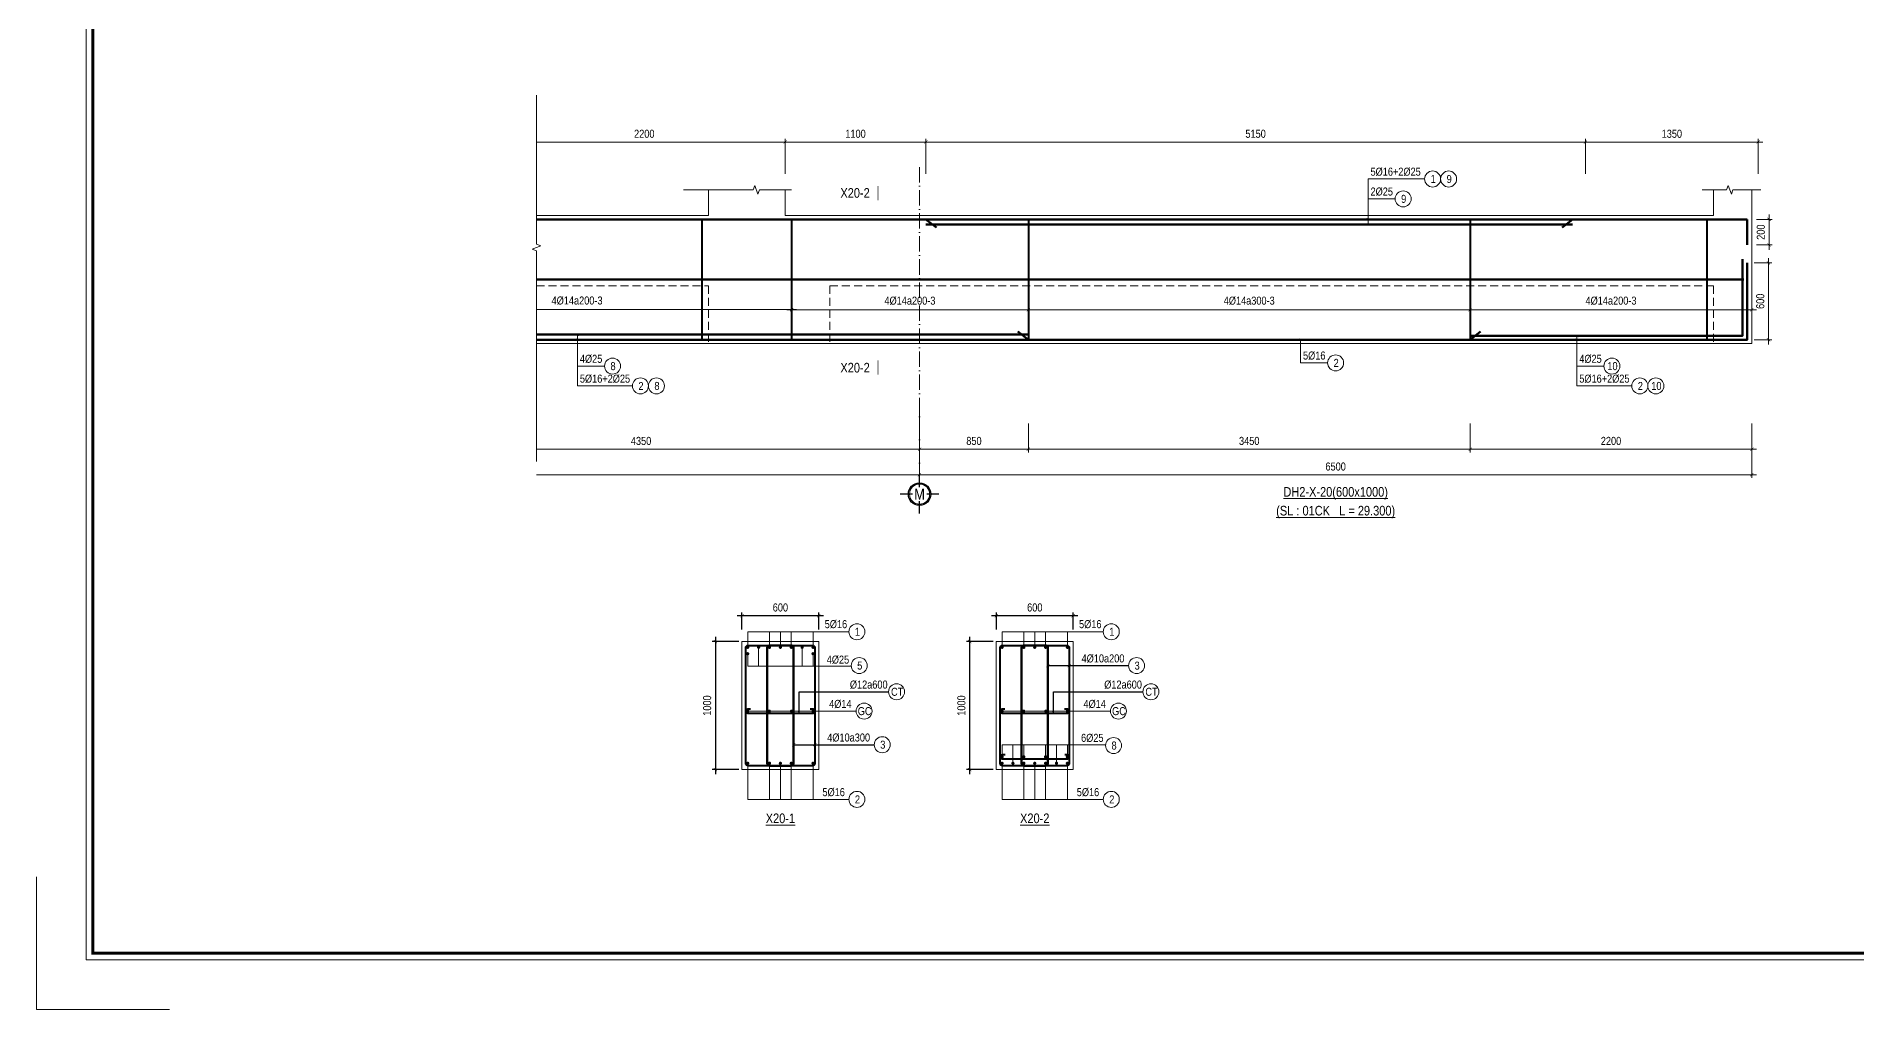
# Model space of a CAD drawing. Header units: millimetres. Extents: x 3014920 to 3563667, y -1638653 to -1356471.
# Drawn here: x 3258429 to 3272646, y -1601326 to -1593726 of the extents above; entities that cross this region are included whole.
import ezdxf
from ezdxf.enums import TextEntityAlignment as Align
from ezdxf.xclip import XClip

# ---------------------------------------------------------------- set-up
doc = ezdxf.new("R2010")
doc.units = ezdxf.units.MM
doc.header["$MEASUREMENT"] = 0
doc.header["$XCLIPFRAME"] = 0
doc.header["$PDMODE"] = 2
for name, pattern in [('6 TANG DIEN HINH 14-15$0$ACAD_ISO10W100', [18, 12, -3, 0, -3]), ('ACAD_ISO04W100', [30, 24, -3, 0, -3]), ('HIDDEN', [0.375, 0.25, -0.125])]:
    doc.linetypes.add(name, pattern=pattern)
doc.layers.get('0').update_dxf_attribs({"lineweight": 9})
doc.layers.get('Defpoints').update_dxf_attribs({"color": 10, "lineweight": 0})
for name, color, linetype, lineweight in [('2', 2, 'Continuous', 20), ('CDAI', 21, 'Continuous', 40), ('CTHEP', 50, 'Continuous', 50), ('DBAO', 90, 'Continuous', 13), ('DGIONG', 130, 'Continuous', 13), ('KTH', 154, 'Continuous', 9), ('Net khuat', 8, 'HIDDEN', 13), ('TEXT', 7, 'Continuous', 15), ('TRUC', 251, 'ACAD_ISO04W100', 9)]:
    doc.layers.add(name, color=color, linetype=linetype, lineweight=lineweight)
doc.layers.add('8', color=8, linetype='Continuous')
doc.styles.add('HELVECONDENSE', font='VHELVCN_0.TTF')
doc.styles.add('Star-HelCon', font='VHELVCN_0.TTF')
doc.styles.add('TTP-HelCon', font='VHELVCN_0.TTF')
doc.styles.add('VNI-HELVE-CONDENSE', font='VHELVCN_0.TTF')
doc.dimstyles.new('kc-25', dxfattribs={"dimtxt": 62.5, "dimasz": 20, "dimexe": 20, "dimexo": 50, "dimgap": 25, "dimtad": 3, "dimdec": 0, "dimzin": 0, "dimdsep": 46, "dimtxsty": 'VNI-HELVE-CONDENSE', "dimblk": 'DIM', "dimcen": 2.5, "dimclrd": 256, "dimclre": 154, "dimclrt": 7, "dimaunit": 1, "dimadec": 0, "dimazin": 0, "dimtfac": 1, "dimtdec": 0, "dimtix": 1, "dimtmove": 0, "dimatfit": 3, "dimldrblk": 'DOT', "dimfxl": 1, "dimtolj": 1, "dimtzin": 0, "dimarcsym": 0})
doc.dimstyles.new('TTP-25', dxfattribs={"dimscale": 25, "dimtxt": 2.5, "dimasz": 1, "dimexe": 1, "dimexo": 1, "dimgap": 0.09, "dimtad": 0, "dimdec": 4, "dimrnd": 1, "dimzin": 9, "dimdsep": 46, "dimtxsty": 'TTP-HelCon', "dimblk": 'ARCHTICK', "dimcen": 0.09, "dimdle": 1.5, "dimclrd": 256, "dimclre": 256, "dimclrt": 7, "dimadec": 0, "dimazin": 0, "dimtfac": 1, "dimtdec": 4, "dimtmove": 0, "dimatfit": 3, "dimldrblk": 'ARCHTICK', "dimfxl": 1, "dimtvp": 1, "dimtolj": 1, "dimtzin": 0, "dimarcsym": 0})

# ---------------------------------------------------------------- blocks, each defined once
blk = doc.blocks.new('_ArchTick')
at = {"color": 0, "linetype": 'ByBlock', "const_width": 0.15}
blk.add_lwpolyline([(-0.5, -0.5), (0.5, 0.5)], dxfattribs=at)
blk = doc.blocks.new('*D339')
at = {"layer": 'Defpoints', "color": 0, "ltscale": 500, "transparency": 16777216}
for p in [(3263940, -1598452), (3263732, -1599452), (3263940, -1599452)]:
    blk.add_point(p, dxfattribs=at)
at = {"layer": 'KTH', "lineweight": -2, "ltscale": 500, "transparency": 16777216}
for p, q in [((3263732, -1598414), (3263732, -1599489)), ((3263915, -1598452), (3263707, -1598452)), ((3263915, -1599452), (3263707, -1599452))]:
    blk.add_line(p, q, dxfattribs=at)
at = {"layer": 'KTH', "lineweight": -2, "ltscale": 500, "transparency": 16777216, "xscale": 25, "yscale": 25, "zscale": 25}
for p, rotation in [((3263732, -1598452), 90), ((3263732, -1599452), 270)]:
    blk.add_blockref('_ArchTick', p, dxfattribs=dict(at, rotation=rotation))
at = {"layer": 'KTH', "color": 7, "ltscale": 500, "transparency": 16777216, "insert": (3263668, -1598952), "char_height": 62.5, "attachment_point": 5, "rotation": 90, "style": 'TTP-HelCon'}
blk.add_mtext('\\A1;1000', dxfattribs=at)
blk = doc.blocks.new('*D340')
at = {"layer": 'Defpoints', "color": 0, "ltscale": 500, "transparency": 16777216}
for p in [(3263940, -1598250), (3263940, -1598383), (3264540, -1598383)]:
    blk.add_point(p, dxfattribs=at)
at = {"layer": 'KTH', "lineweight": -2, "ltscale": 500, "transparency": 16777216}
for p, q in [((3264577, -1598250), (3263902, -1598250)), ((3263940, -1598358), (3263940, -1598225)), ((3264540, -1598358), (3264540, -1598225))]:
    blk.add_line(p, q, dxfattribs=at)
at = {"layer": 'KTH', "lineweight": -2, "ltscale": 500, "transparency": 16777216, "xscale": 25, "yscale": 25, "zscale": 25, "rotation": 180}
blk.add_blockref('_ArchTick', (3263940, -1598250), dxfattribs=at)
at = {"layer": 'KTH', "lineweight": -2, "ltscale": 500, "transparency": 16777216, "xscale": 25, "yscale": 25, "zscale": 25}
blk.add_blockref('_ArchTick', (3264540, -1598250), dxfattribs=at)
at = {"layer": 'KTH', "color": 7, "ltscale": 500, "transparency": 16777216, "insert": (3264240, -1598186), "char_height": 62.5, "attachment_point": 5, "style": 'TTP-HelCon'}
blk.add_mtext('\\A1;600', dxfattribs=at)
blk = doc.blocks.new('*D341')
at = {"layer": 'Defpoints', "color": 0, "ltscale": 500, "transparency": 16777216}
for p in [(3265927, -1598452), (3265718, -1599452), (3265927, -1599452)]:
    blk.add_point(p, dxfattribs=at)
at = {"layer": 'KTH', "lineweight": -2, "ltscale": 500, "transparency": 16777216}
for p, q in [((3265718, -1598414), (3265718, -1599489)), ((3265902, -1598452), (3265693, -1598452)), ((3265902, -1599452), (3265693, -1599452))]:
    blk.add_line(p, q, dxfattribs=at)
at = {"layer": 'KTH', "lineweight": -2, "ltscale": 500, "transparency": 16777216, "xscale": 25, "yscale": 25, "zscale": 25}
for p, rotation in [((3265718, -1598452), 90), ((3265718, -1599452), 270)]:
    blk.add_blockref('_ArchTick', p, dxfattribs=dict(at, rotation=rotation))
at = {"layer": 'KTH', "color": 7, "ltscale": 500, "transparency": 16777216, "insert": (3265654, -1598952), "char_height": 62.5, "attachment_point": 5, "rotation": 90, "style": 'TTP-HelCon'}
blk.add_mtext('\\A1;1000', dxfattribs=at)
blk = doc.blocks.new('*D342')
at = {"layer": 'Defpoints', "color": 0, "ltscale": 500, "transparency": 16777216}
for p in [(3265927, -1598250), (3265927, -1598383), (3266527, -1598383)]:
    blk.add_point(p, dxfattribs=at)
at = {"layer": 'KTH', "lineweight": -2, "ltscale": 500, "transparency": 16777216}
for p, q in [((3266564, -1598250), (3265889, -1598250)), ((3265927, -1598358), (3265927, -1598225)), ((3266527, -1598358), (3266527, -1598225))]:
    blk.add_line(p, q, dxfattribs=at)
at = {"layer": 'KTH', "lineweight": -2, "ltscale": 500, "transparency": 16777216, "xscale": 25, "yscale": 25, "zscale": 25, "rotation": 180}
blk.add_blockref('_ArchTick', (3265927, -1598250), dxfattribs=at)
at = {"layer": 'KTH', "lineweight": -2, "ltscale": 500, "transparency": 16777216, "xscale": 25, "yscale": 25, "zscale": 25}
blk.add_blockref('_ArchTick', (3266527, -1598250), dxfattribs=at)
at = {"layer": 'KTH', "color": 7, "ltscale": 500, "transparency": 16777216, "insert": (3266227, -1598186), "char_height": 62.5, "attachment_point": 5, "style": 'TTP-HelCon'}
blk.add_mtext('\\A1;600', dxfattribs=at)
blk = doc.blocks.new('DIM')
h = blk.add_hatch(color=1)
h.paths.add_polyline_path([(0.49, 0.29, 1), (0.29, 0.49), (-0.19, 0), (0.19, 0)])
h.paths.add_polyline_path([(0.19, 0), (-0.19, 0), (-0.49, -0.29, 1), (-0.29, -0.49)])
at = {"color": 9}
for p, q in [((-0.19, 0), (-1.5, 0)), ((0.19, 0), (1.5, 0))]:
    blk.add_line(p, q, dxfattribs=at)
at = {"color": 1}
for p, q in [((-0.49, -0.29), (0.29, 0.49)), ((-0.29, -0.49), (0.49, 0.29)), ((-0.19, 0), (0.19, 0))]:
    blk.add_line(p, q, dxfattribs=at)
blk.add_arc((-0.39, -0.39), 0.138, 135, 315, dxfattribs=at)
blk = doc.blocks.new('*D2114')
at = {"layer": 'Defpoints', "color": 0, "transparency": 16777216}
for p in [(72147, -6094), (74347, -6094), (72147, -6319)]:
    blk.add_point(p, dxfattribs=at)
at = {"layer": 'KTH', "lineweight": -2, "transparency": 16777216}
for p, q in [((72147, -6119), (72147, -6344)), ((74347, -6119), (74347, -6344)), ((74384, -6319), (72109, -6319))]:
    blk.add_line(p, q, dxfattribs=at)
at = {"layer": 'KTH', "lineweight": -2, "transparency": 16777216, "xscale": 25, "yscale": 25, "zscale": 25, "rotation": 180}
blk.add_blockref('_ArchTick', (72147, -6319), dxfattribs=at)
at = {"layer": 'KTH', "lineweight": -2, "transparency": 16777216, "xscale": 25, "yscale": 25, "zscale": 25}
blk.add_blockref('_ArchTick', (74347, -6319), dxfattribs=at)
at = {"layer": 'KTH', "color": 7, "transparency": 16777216, "insert": (73247, -6255), "char_height": 62.5, "attachment_point": 5, "style": 'TTP-HelCon'}
blk.add_mtext('\\A1;2200', dxfattribs=at)
blk = doc.blocks.new('*D2115')
at = {"layer": 'Defpoints', "color": 0, "transparency": 16777216}
for p in [(55595, -6094), (67846, -5992), (67846, -6519)]:
    blk.add_point(p, dxfattribs=at)
at = {"layer": 'KTH', "lineweight": -2, "transparency": 16777216}
for p, q in [((67846, -6017), (67846, -6544)), ((55595, -6119), (55595, -6544)), ((55558, -6519), (67884, -6519))]:
    blk.add_line(p, q, dxfattribs=at)
at = {"layer": 'KTH', "lineweight": -2, "transparency": 16777216, "xscale": 25, "yscale": 25, "zscale": 25, "rotation": 180}
blk.add_blockref('_ArchTick', (55595, -6519), dxfattribs=at)
at = {"layer": 'KTH', "lineweight": -2, "transparency": 16777216, "xscale": 25, "yscale": 25, "zscale": 25}
blk.add_blockref('_ArchTick', (67846, -6519), dxfattribs=at)
at = {"layer": 'KTH', "color": 7, "transparency": 16777216, "insert": (61721, -6455), "char_height": 62.5, "attachment_point": 5, "style": 'TTP-HelCon'}
blk.add_mtext('\\A1;10450', dxfattribs=at)
blk = doc.blocks.new('*D2117')
at = {"layer": 'Defpoints', "color": 0, "transparency": 16777216}
for p in [(74397, -3920), (73047, -4194), (74397, -4194)]:
    blk.add_point(p, dxfattribs=at)
at = {"layer": 'KTH', "lineweight": -2, "transparency": 16777216}
for p, q in [((73009, -3920), (74434, -3920)), ((73047, -4169), (73047, -3895)), ((74397, -4169), (74397, -3895))]:
    blk.add_line(p, q, dxfattribs=at)
at = {"layer": 'KTH', "lineweight": -2, "transparency": 16777216, "xscale": 25, "yscale": 25, "zscale": 25, "rotation": 180}
blk.add_blockref('_ArchTick', (73047, -3920), dxfattribs=at)
at = {"layer": 'KTH', "lineweight": -2, "transparency": 16777216, "xscale": 25, "yscale": 25, "zscale": 25}
blk.add_blockref('_ArchTick', (74397, -3920), dxfattribs=at)
at = {"layer": 'KTH', "color": 7, "transparency": 16777216, "insert": (73722, -3856), "char_height": 62.5, "attachment_point": 5, "style": 'TTP-HelCon'}
blk.add_mtext('\\A1;1350', dxfattribs=at)
blk = doc.blocks.new('*D2118')
at = {"layer": 'Defpoints', "color": 0, "transparency": 16777216}
for p in [(72147, -5054), (74347, -5054), (72147, -5230)]:
    blk.add_point(p, dxfattribs=at)
at = {"layer": 'KTH', "lineweight": -2, "transparency": 16777216}
for p, q in [((72147, -5079), (72147, -5255)), ((74347, -5079), (74347, -5255)), ((74384, -5230), (72109, -5230))]:
    blk.add_line(p, q, dxfattribs=at)
at = {"layer": 'KTH', "lineweight": -2, "transparency": 16777216, "xscale": 25, "yscale": 25, "zscale": 25, "rotation": 180}
blk.add_blockref('_ArchTick', (72147, -5230), dxfattribs=at)
at = {"layer": 'KTH', "lineweight": -2, "transparency": 16777216, "xscale": 25, "yscale": 25, "zscale": 25}
blk.add_blockref('_ArchTick', (74347, -5230), dxfattribs=at)
at = {"layer": 'KTH', "color": 7, "transparency": 16777216, "insert": (73247, -5160), "char_height": 62.5, "attachment_point": 5, "style": 'TTP-HelCon'}
blk.add_mtext('\\A1;4Þ14a200-3', dxfattribs=at)
blk = doc.blocks.new('*D2119')
at = {"layer": 'Defpoints', "color": 0, "transparency": 16777216}
for p in [(63496, -6094), (67846, -6094), (63496, -6319)]:
    blk.add_point(p, dxfattribs=at)
at = {"layer": 'KTH', "lineweight": -2, "transparency": 16777216}
for p, q in [((63496, -6119), (63496, -6344)), ((67846, -6119), (67846, -6344)), ((67884, -6319), (63459, -6319))]:
    blk.add_line(p, q, dxfattribs=at)
at = {"layer": 'KTH', "lineweight": -2, "transparency": 16777216, "xscale": 25, "yscale": 25, "zscale": 25, "rotation": 180}
blk.add_blockref('_ArchTick', (63496, -6319), dxfattribs=at)
at = {"layer": 'KTH', "lineweight": -2, "transparency": 16777216, "xscale": 25, "yscale": 25, "zscale": 25}
blk.add_blockref('_ArchTick', (67846, -6319), dxfattribs=at)
at = {"layer": 'KTH', "color": 7, "transparency": 16777216, "insert": (65671, -6255), "char_height": 62.5, "attachment_point": 5, "style": 'TTP-HelCon'}
blk.add_mtext('\\A1;4350', dxfattribs=at)
blk = doc.blocks.new('*D2120')
at = {"layer": 'Defpoints', "color": 0, "transparency": 16777216}
for p in [(63496, -5054), (66847, -5053), (63496, -5229)]:
    blk.add_point(p, dxfattribs=at)
at = {"layer": 'KTH', "lineweight": -2, "transparency": 16777216}
for p, q in [((63496, -5079), (63496, -5254)), ((66847, -5078), (66847, -5254)), ((66884, -5229), (63459, -5229))]:
    blk.add_line(p, q, dxfattribs=at)
at = {"layer": 'KTH', "lineweight": -2, "transparency": 16777216, "xscale": 25, "yscale": 25, "zscale": 25, "rotation": 180}
blk.add_blockref('_ArchTick', (63496, -5229), dxfattribs=at)
at = {"layer": 'KTH', "lineweight": -2, "transparency": 16777216, "xscale": 25, "yscale": 25, "zscale": 25}
blk.add_blockref('_ArchTick', (66847, -5229), dxfattribs=at)
at = {"layer": 'KTH', "color": 7, "transparency": 16777216, "insert": (65171, -5159), "char_height": 62.5, "attachment_point": 5, "style": 'TTP-HelCon'}
blk.add_mtext('\\A1;4Þ14a200-3', dxfattribs=at)
blk = doc.blocks.new('*D2121')
at = {"layer": 'Defpoints', "color": 0, "transparency": 16777216}
for p in [(68696, -5054), (72147, -5054), (72147, -5230)]:
    blk.add_point(p, dxfattribs=at)
at = {"layer": 'KTH', "lineweight": -2, "transparency": 16777216}
for p, q in [((68696, -5079), (68696, -5255)), ((72147, -5079), (72147, -5255)), ((68659, -5230), (72184, -5230))]:
    blk.add_line(p, q, dxfattribs=at)
at = {"layer": 'KTH', "lineweight": -2, "transparency": 16777216, "xscale": 25, "yscale": 25, "zscale": 25, "rotation": 180}
blk.add_blockref('_ArchTick', (68696, -5230), dxfattribs=at)
at = {"layer": 'KTH', "lineweight": -2, "transparency": 16777216, "xscale": 25, "yscale": 25, "zscale": 25}
blk.add_blockref('_ArchTick', (72147, -5230), dxfattribs=at)
at = {"layer": 'KTH', "color": 7, "transparency": 16777216, "insert": (70421, -5160), "char_height": 62.5, "attachment_point": 5, "style": 'TTP-HelCon'}
blk.add_mtext('\\A1;4Þ14a300-3', dxfattribs=at)
blk = doc.blocks.new('*D2122')
at = {"layer": 'Defpoints', "color": 0, "transparency": 16777216}
for p in [(66847, -5054), (68696, -5054), (68696, -5230)]:
    blk.add_point(p, dxfattribs=at)
at = {"layer": 'KTH', "lineweight": -2, "transparency": 16777216}
for p, q in [((66847, -5079), (66847, -5255)), ((68696, -5079), (68696, -5255)), ((66809, -5230), (68734, -5230))]:
    blk.add_line(p, q, dxfattribs=at)
at = {"layer": 'KTH', "lineweight": -2, "transparency": 16777216, "xscale": 25, "yscale": 25, "zscale": 25, "rotation": 180}
blk.add_blockref('_ArchTick', (66847, -5230), dxfattribs=at)
at = {"layer": 'KTH', "lineweight": -2, "transparency": 16777216, "xscale": 25, "yscale": 25, "zscale": 25}
blk.add_blockref('_ArchTick', (68696, -5230), dxfattribs=at)
at = {"layer": 'KTH', "color": 7, "transparency": 16777216, "insert": (67771, -5160), "char_height": 62.5, "attachment_point": 5, "style": 'TTP-HelCon'}
blk.add_mtext('\\A1;4Þ14a200-3', dxfattribs=at)
blk = doc.blocks.new('*D2123')
at = {"layer": 'Defpoints', "color": 0, "transparency": 16777216}
for p in [(67896, -3920), (67896, -4194), (73047, -4194)]:
    blk.add_point(p, dxfattribs=at)
at = {"layer": 'KTH', "lineweight": -2, "transparency": 16777216}
for p, q in [((73084, -3920), (67859, -3920)), ((67896, -4169), (67896, -3895)), ((73047, -4169), (73047, -3895))]:
    blk.add_line(p, q, dxfattribs=at)
at = {"layer": 'KTH', "lineweight": -2, "transparency": 16777216, "xscale": 25, "yscale": 25, "zscale": 25, "rotation": 180}
blk.add_blockref('_ArchTick', (67896, -3920), dxfattribs=at)
at = {"layer": 'KTH', "lineweight": -2, "transparency": 16777216, "xscale": 25, "yscale": 25, "zscale": 25}
blk.add_blockref('_ArchTick', (73047, -3920), dxfattribs=at)
at = {"layer": 'KTH', "color": 7, "transparency": 16777216, "insert": (70471, -3856), "char_height": 62.5, "attachment_point": 5, "style": 'TTP-HelCon'}
blk.add_mtext('\\A1;5150', dxfattribs=at)
blk = doc.blocks.new('*D2124')
at = {"layer": 'Defpoints', "color": 0, "transparency": 16777216}
for p in [(66797, -3920), (66797, -4194), (67896, -4194)]:
    blk.add_point(p, dxfattribs=at)
at = {"layer": 'KTH', "lineweight": -2, "transparency": 16777216}
for p, q in [((67934, -3920), (66759, -3920)), ((66797, -4169), (66797, -3895)), ((67896, -4169), (67896, -3895))]:
    blk.add_line(p, q, dxfattribs=at)
at = {"layer": 'KTH', "lineweight": -2, "transparency": 16777216, "xscale": 25, "yscale": 25, "zscale": 25, "rotation": 180}
blk.add_blockref('_ArchTick', (66797, -3920), dxfattribs=at)
at = {"layer": 'KTH', "lineweight": -2, "transparency": 16777216, "xscale": 25, "yscale": 25, "zscale": 25}
blk.add_blockref('_ArchTick', (67896, -3920), dxfattribs=at)
at = {"layer": 'KTH', "color": 7, "transparency": 16777216, "insert": (67346, -3856), "char_height": 62.5, "attachment_point": 5, "style": 'TTP-HelCon'}
blk.add_mtext('\\A1;1100', dxfattribs=at)
blk = doc.blocks.new('*D2125')
at = {"layer": 'Defpoints', "color": 0, "transparency": 16777216}
for p in [(68696, -6094), (72147, -6094), (72147, -6319)]:
    blk.add_point(p, dxfattribs=at)
at = {"layer": 'KTH', "lineweight": -2, "transparency": 16777216}
for p, q in [((68696, -6119), (68696, -6344)), ((72147, -6119), (72147, -6344)), ((68659, -6319), (72184, -6319))]:
    blk.add_line(p, q, dxfattribs=at)
at = {"layer": 'KTH', "lineweight": -2, "transparency": 16777216, "xscale": 25, "yscale": 25, "zscale": 25, "rotation": 180}
blk.add_blockref('_ArchTick', (68696, -6319), dxfattribs=at)
at = {"layer": 'KTH', "lineweight": -2, "transparency": 16777216, "xscale": 25, "yscale": 25, "zscale": 25}
blk.add_blockref('_ArchTick', (72147, -6319), dxfattribs=at)
at = {"layer": 'KTH', "color": 7, "transparency": 16777216, "insert": (70421, -6255), "char_height": 62.5, "attachment_point": 5, "style": 'TTP-HelCon'}
blk.add_mtext('\\A1;3450', dxfattribs=at)
blk = doc.blocks.new('*D2126')
at = {"layer": 'Defpoints', "color": 0, "transparency": 16777216}
for p in [(67846, -6094), (68696, -6094), (67846, -6319)]:
    blk.add_point(p, dxfattribs=at)
at = {"layer": 'KTH', "lineweight": -2, "transparency": 16777216}
for p, q in [((67846, -6119), (67846, -6344)), ((68696, -6119), (68696, -6344)), ((68734, -6319), (67809, -6319))]:
    blk.add_line(p, q, dxfattribs=at)
at = {"layer": 'KTH', "lineweight": -2, "transparency": 16777216, "xscale": 25, "yscale": 25, "zscale": 25, "rotation": 180}
blk.add_blockref('_ArchTick', (67846, -6319), dxfattribs=at)
at = {"layer": 'KTH', "lineweight": -2, "transparency": 16777216, "xscale": 25, "yscale": 25, "zscale": 25}
blk.add_blockref('_ArchTick', (68696, -6319), dxfattribs=at)
at = {"layer": 'KTH', "color": 7, "transparency": 16777216, "insert": (68271, -6255), "char_height": 62.5, "attachment_point": 5, "style": 'TTP-HelCon'}
blk.add_mtext('\\A1;850', dxfattribs=at)
blk = doc.blocks.new('*D2128')
at = {"layer": 'Defpoints', "color": 0, "transparency": 16777216}
for p in [(66797, -3920), (64596, -4194), (66797, -4194)]:
    blk.add_point(p, dxfattribs=at)
at = {"layer": 'KTH', "lineweight": -2, "transparency": 16777216}
for p, q in [((64559, -3920), (66834, -3920)), ((64596, -4169), (64596, -3895)), ((66797, -4169), (66797, -3895))]:
    blk.add_line(p, q, dxfattribs=at)
at = {"layer": 'KTH', "lineweight": -2, "transparency": 16777216, "xscale": 25, "yscale": 25, "zscale": 25, "rotation": 180}
blk.add_blockref('_ArchTick', (64596, -3920), dxfattribs=at)
at = {"layer": 'KTH', "lineweight": -2, "transparency": 16777216, "xscale": 25, "yscale": 25, "zscale": 25}
blk.add_blockref('_ArchTick', (66797, -3920), dxfattribs=at)
at = {"layer": 'KTH', "color": 7, "transparency": 16777216, "insert": (65696, -3856), "char_height": 62.5, "attachment_point": 5, "style": 'TTP-HelCon'}
blk.add_mtext('\\A1;2200', dxfattribs=at)
blk = doc.blocks.new('*D2131')
at = {"layer": 'Defpoints', "color": 0, "transparency": 16777216}
for p in [(67846, -6094), (74347, -6094), (67846, -6519)]:
    blk.add_point(p, dxfattribs=at)
at = {"layer": 'KTH', "lineweight": -2, "transparency": 16777216}
for p, q in [((67846, -6119), (67846, -6544)), ((74347, -6119), (74347, -6544)), ((74384, -6519), (67809, -6519))]:
    blk.add_line(p, q, dxfattribs=at)
at = {"layer": 'KTH', "lineweight": -2, "transparency": 16777216, "xscale": 25, "yscale": 25, "zscale": 25, "rotation": 180}
blk.add_blockref('_ArchTick', (67846, -6519), dxfattribs=at)
at = {"layer": 'KTH', "lineweight": -2, "transparency": 16777216, "xscale": 25, "yscale": 25, "zscale": 25}
blk.add_blockref('_ArchTick', (74347, -6519), dxfattribs=at)
at = {"layer": 'KTH', "color": 7, "transparency": 16777216, "insert": (71096, -6455), "char_height": 62.5, "attachment_point": 5, "style": 'TTP-HelCon'}
blk.add_mtext('\\A1;6500', dxfattribs=at)
blk = doc.blocks.new('*D2132')
at = {"layer": 'Defpoints', "color": 0, "transparency": 16777216}
for p in [(74358, -4524), (74358, -4724), (74481, -4724)]:
    blk.add_point(p, dxfattribs=at)
at = {"layer": 'KTH', "lineweight": -2, "transparency": 16777216}
for p, q in [((74383, -4524), (74506, -4524)), ((74481, -4487), (74481, -4762)), ((74383, -4724), (74506, -4724))]:
    blk.add_line(p, q, dxfattribs=at)
at = {"layer": 'KTH', "lineweight": -2, "transparency": 16777216, "xscale": 25, "yscale": 25, "zscale": 25}
for p, rotation in [((74481, -4524), 90), ((74481, -4724), 270)]:
    blk.add_blockref('_ArchTick', p, dxfattribs=dict(at, rotation=rotation))
at = {"layer": 'KTH', "color": 7, "transparency": 16777216, "insert": (74417, -4624), "char_height": 62.5, "attachment_point": 5, "rotation": 90, "style": 'TTP-HelCon'}
blk.add_mtext('\\A1;200', dxfattribs=at)
blk = doc.blocks.new('*D2133')
at = {"layer": 'Defpoints', "color": 0, "transparency": 16777216}
for p in [(74341, -4864), (74477, -4864), (74341, -5464)]:
    blk.add_point(p, dxfattribs=at)
at = {"layer": 'KTH', "lineweight": -2, "transparency": 16777216}
for p, q in [((74477, -5502), (74477, -4827)), ((74366, -4864), (74502, -4864)), ((74366, -5464), (74502, -5464))]:
    blk.add_line(p, q, dxfattribs=at)
at = {"layer": 'KTH', "lineweight": -2, "transparency": 16777216, "xscale": 25, "yscale": 25, "zscale": 25}
for p, rotation in [((74477, -4864), 90), ((74477, -5464), 270)]:
    blk.add_blockref('_ArchTick', p, dxfattribs=dict(at, rotation=rotation))
at = {"layer": 'KTH', "color": 7, "transparency": 16777216, "insert": (74413, -5164), "char_height": 62.5, "attachment_point": 5, "rotation": 90, "style": 'TTP-HelCon'}
blk.add_mtext('\\A1;600', dxfattribs=at)
blk = doc.blocks.new('dau truc')
blk.add_circle((0, 0), 180)
at = {"layer": '8'}
for p, q in [((0, 127), (0, 345)), ((-127, 0), (-345, 0)), ((0, -345), (0, -127)), ((345, 0), (127, 0))]:
    blk.add_line(p, q, dxfattribs=at)
blk.add_circle((0, 0), 200, dxfattribs=at)
at = {"layer": 'TEXT', "style": 'HELVECONDENSE'}
blk.add_attdef('A', text='', height=233, dxfattribs=at).set_placement((0, 0), align=Align.MIDDLE)
blk = doc.blocks.new('MC')
at = {"layer": 'CTHEP', "const_width": 10, "elevation": 0}
blk.add_lwpolyline([(36, 150), (36, 0)], dxfattribs=at)
at = {"layer": 'TEXT', "style": 'TTP-HelCon'}
blk.add_attdef('A', text='', height=100, dxfattribs=at).set_placement((-50, 26), align=Align.RIGHT)
blk = doc.blocks.new('CHG_XX_Khung ten')
blk.add_lwpolyline([(15, 579), (826, 579), (826, 15), (15, 15)], close=True)
at = {"color": 4, "linetype": 'Continuous', "const_width": 1}
blk.add_lwpolyline([(17, 577), (824, 577), (824, 17), (17, 17)], close=True, dxfattribs=at)
at = {"layer": 'Defpoints', "color": 1, "ltscale": 2}
blk.add_lwpolyline([(40.06, 0), (0, 0), (0, 40)], dxfattribs=at)
blk = doc.blocks.new('2X-20')
at = {"layer": 'CDAI'}
for points in [[(66145.88685, -4523.42051), (66145.88685, -5463.42051)], [(66846.54872, -4524.18322), (66846.54872, -5464.18322)], [(68696.21515, -4524.18322), (68696.21515, -5464.18322)], [(72146.54577, -4524.16585), (72146.54577, -5464.16585)], [(73996.54383, -4524.16585), (73996.54383, -5464.16585)]]:
    blk.add_lwpolyline(points, dxfattribs=at)
at = {"layer": 'CTHEP'}
for p, q in [((67977.64104, -4588.69135), (67896.21515, -4524.16585)), ((72865.11988, -4588.69135), (72946.54577, -4524.16585)), ((74311.57278, -4524.16585), (74311.57278, -4724.16585)), ((74284.57713, -4994.16584), (53745.54971, -4994.16585)), ((68614.78926, -5399.64035), (68696.21515, -5464.16585)), ((72227.97167, -5399.64035), (72146.54577, -5464.16585))]:
    blk.add_line(p, q, dxfattribs=at)
for points in [[(55076.56114, -4524.16585), (74311.57278, -4524.16585)], [(67896.21515, -4564.16585), (72946.54577, -4564.16585)], [(55076.56114, -5464.16585), (74311.55328, -5464.16584), (74311.55328, -4864.16584)], [(72146.54577, -5434.16584), (74273.25177, -5434.16584), (74273.25177, -4834.16584)], [(63496.21518, -5424.16585), (68696.21515, -5424.16585)]]:
    blk.add_lwpolyline(points, dxfattribs=at)
at = {"layer": 'DBAO', "linetype": 'Continuous'}
for p, q in [((66196.55231, -4494.16585), (66196.55231, -4294.16585)), ((66796.55036, -4494.16585), (66796.55036, -4294.16585)), ((74046.55133, -4294.16585), (74046.55133, -4494.16585)), ((74346.55328, -4294.16585), (74346.55133, -4494.16585)), ((63546.21679, -4494.16585), (66196.55231, -4494.16585)), ((66796.55036, -4494.16585), (74046.55133, -4494.16585)), ((74346.55328, -4494.16585), (74346.55328, -5494.16585)), ((74346.55328, -5494.16585), (55696.55231, -5494.16585))]:
    blk.add_line(p, q, dxfattribs=at)
at = {"layer": 'DGIONG', "linetype": 'Continuous', "flags": 128}
for points in [[(66846.55036, -4294.16585), (66596.21679, -4294.16585), (66583.71679, -4328.50932), (66558.71679, -4259.82238), (66546.21679, -4294.16585), (66001.69451, -4294.16585)], [(74416.86222, -4294.16585), (74199.42805, -4294.16585), (74186.92805, -4328.50932), (74161.92805, -4259.82238), (74149.42805, -4294.16585), (73958.1061, -4294.16585)]]:
    blk.add_lwpolyline(points, dxfattribs=at)
at = {"layer": 'DGIONG'}
for centre in [(71853.83397, -4208.91751), (71978.83397, -4208.91751), (71623.46271, -4363.89852), (65447.97148, -5670.16718), (71096.15436, -5644.92168), (73254.16414, -5670.16718), (65665.86098, -5825.14819), (65790.86098, -5825.14819), (73472.05364, -5825.14819), (73597.05364, -5825.14819)]:
    blk.add_circle(centre, 62.5, dxfattribs=at)
at = {"layer": 'Net khuat', "ltscale": 250}
for p, q in [((53745.54971, -5044.13321), (66196.55231, -5044.1494)), ((66196.55231, -5044.15113), (66196.55231, -5494.16585)), ((67146.55231, -5044.15324), (74046.55133, -5044.16394)), ((67146.55231, -5044.15324), (67146.55231, -5494.16585)), ((74046.55133, -5044.16394), (74046.55133, -5494.16585))]:
    blk.add_line(p, q, dxfattribs=at)
at = {"layer": 'TRUC', "linetype": '6 TANG DIEN HINH 14-15$0$ACAD_ISO10W100', "ltscale": 10}
blk.add_lwpolyline([(67846.21679, -4115.89493), (67846.21679, -6566.76302)], dxfattribs=at)
at = {"xscale": 0.75, "yscale": 0.75, "zscale": 0.75}
blk.add_blockref('MC', (67494.51833, -4374.81334), dxfattribs=at).add_auto_attribs({'A': 'X20-2'})
ref = blk.add_blockref('MC', (67494.51833, -5625.87763), dxfattribs=dict(xscale=-0.75, yscale=0.75, zscale=0.75, rotation=180))
ref.add_attrib('A', 'X20-2', dxfattribs={"layer": 'TEXT', "height": 75, "style": 'TTP-HelCon'}).set_placement((67457.01833, -5720.00806), align=Align.RIGHT)
at = {"layer": '2', "ltscale": 300}
ref = blk.add_blockref('dau truc', (67846.21679, -6669.98612), dxfattribs=dict(at, xscale=0.4367131292819977, yscale=0.4367131292819977, zscale=0.4367131292819977))
ref.add_attrib('A', 'M', dxfattribs={"layer": 'TEXT', "height": 87.5, "style": 'HELVECONDENSE'}).set_placement((67846.21679, -6669.98612), align=Align.MIDDLE)
at = {"layer": 'TEXT', "style": 'TTP-HelCon'}
for s, p in [('5Þ16+2Þ25', (71368.54433, -4183.06457, 0)), ('2Þ25', (71368.54433, -4338.04557, 0)), ('4Þ25', (65193.05311, -5644.31424, 0)), ('5Þ16', (70841.23598, -5619.06874, 0)), ('4Þ25', (72999.24576, -5644.31424, 0)), ('5Þ16+2Þ25', (65193.05311, -5799.29524, 0)), ('5Þ16+2Þ25', (72999.24576, -5799.29524, 0))]:
    blk.add_text(s, height=62.5, dxfattribs=at).set_placement(p)
at = {"layer": 'TEXT', "style": 'Star-HelCon'}
for s, p in [('1', (71858.00064, -4208.91751)), ('9', (71983.00064, -4208.91751)), ('9', (71627.62938, -4363.89852)), ('8', (65452.13815, -5670.16718)), ('2', (71100.32103, -5644.92168)), ('10', (73258.3308, -5670.16718)), ('2', (65670.02765, -5825.14819)), ('8', (65795.02765, -5825.14819)), ('2', (73476.2203, -5825.14819)), ('10', (73601.2203, -5825.14819))]:
    blk.add_text(s, height=62.5, dxfattribs=at).set_placement(p, align=Align.MIDDLE)
at = {"layer": 'TEXT', "color": 6, "style": 'TTP-HelCon'}
for s, p in [('%%UDH2-X-20(600x1000)', (71096.38406, -6689.90716)), ('%%U(SL : 01CK   L = 29.300)', (71096.38406, -6836.80176))]:
    blk.add_text(s, height=75, dxfattribs=at).set_placement(p, align=Align.CENTER)
at = {"layer": 'KTH'}
for base, p1, p2, picture, middle in [((66796.55036, -3920.16124), (64596.21679, -4194.16585), (66796.55036, -4194.16585), '*D2128', (65696.38358, -3856.32791)), ((74396.55328, -3920.16124), (73046.54577, -4194.16585), (74396.55328, -4194.16585), '*D2117', (73721.54953, -3856.32791)), ((63496.21518, -6319.16585), (67846.21679, -6094.16585), (63496.21518, -6094.16585), '*D2119', (65671.21599, -6255.33251)), ((67846.21679, -6319.16585), (68696.21515, -6094.16585), (67846.21679, -6094.16585), '*D2126', (68271.21597, -6255.33251)), ((72146.54577, -6319.16585), (74346.55133, -6094.16585), (72146.54577, -6094.16585), '*D2114', (73246.54855, -6255.33251))]:
    dim = blk.add_linear_dim(base=base, p1=p1, p2=p2, angle=180, dimstyle='TTP-25', override={"dimtmove": 1}, dxfattribs=at)
    dim.commit()
    dim.dimension.update_dxf_attribs({"geometry": picture, "text_midpoint": middle})
for base, p1, p2, picture, middle in [((66796.55036, -3920.16124), (67896.21515, -4194.16585), (66796.55036, -4194.16585), '*D2124', (67346.38276, -3856.32791)), ((67896.21515, -3920.16124), (73046.54577, -4194.16585), (67896.21515, -4194.16585), '*D2123', (70471.38046, -3856.32791)), ((67846.21679, -6519.12159), (74346.55133, -6094.16585), (67846.21679, -6094.16585), '*D2131', (71096.38406, -6455.28825)), ((72146.54577, -6319.16585), (68696.21515, -6094.16585), (72146.54577, -6094.16585), '*D2125', (70421.38046, -6255.33251))]:
    dim = blk.add_linear_dim(base=base, p1=p1, p2=p2, dimstyle='TTP-25', override={"dimtmove": 1}, dxfattribs=at)
    dim.commit()
    dim.dimension.update_dxf_attribs({"geometry": picture, "text_midpoint": middle})
for p1, p2, distance, picture, middle in [((74358.25953, -4524.16585), (74358.25953, -4724.16585), 122.57461, '*D2132', (74417.0008, -4624.16585)), ((74340.50244, -5464.16584), (74340.50244, -4864.16584), -136.16204, '*D2133', (74412.83115, -5164.16584))]:
    dim = blk.add_aligned_dim(p1=p1, p2=p2, distance=distance, dimstyle='TTP-25', dxfattribs=at)
    dim.commit()
    dim.dimension.update_dxf_attribs({"geometry": picture, "text_midpoint": middle})
at = {"layer": 'KTH', "color": 1}
dim = blk.add_linear_dim(base=(63496.21518, -5228.9314), p1=(66846.54872, -5053.2019), p2=(63496.21518, -5053.94724), angle=180, text='4Þ14a200-3', dimstyle='TTP-25', override={"dimtmove": 1}, dxfattribs=at)
dim.commit()
dim.dimension.update_dxf_attribs({"geometry": '*D2120', "text_midpoint": (65171.38195, -5159.01474)})
at = {"layer": 'KTH'}
for base, p1, p2, text, picture, middle in [((68696.21515, -5229.67674), (66846.54872, -5053.94724), (68696.21515, -5053.94724), '4Þ14a200-3', '*D2122', (67771.38194, -5159.76007)), ((72146.54577, -5229.67674), (68696.21515, -5053.94724), (72146.54577, -5053.94724), '4Þ14a300-3', '*D2121', (70421.38046, -5159.76007))]:
    dim = blk.add_linear_dim(base=base, p1=p1, p2=p2, text=text, dimstyle='TTP-25', override={"dimtmove": 1}, dxfattribs=at)
    dim.commit()
    dim.dimension.update_dxf_attribs({"geometry": picture, "text_midpoint": middle})
for base, p1, p2, text, picture, middle in [((72146.54577, -5229.67674), (74346.55328, -5053.94724), (72146.54577, -5053.94724), '4Þ14a200-3', '*D2118', (73246.54953, -5159.76007)), ((67846.21679, -6519.12159), (55595.21679, -6094.16585), (67846.21679, -5991.82511), '10450', '*D2115', (61720.71679, -6455.28825))]:
    dim = blk.add_linear_dim(base=base, p1=p1, p2=p2, angle=180, text=text, dimstyle='TTP-25', override={"dimtmove": 1}, dxfattribs=at)
    dim.commit()
    dim.dimension.update_dxf_attribs({"geometry": picture, "text_midpoint": middle})
at = {"layer": 'DGIONG'}
for points in [[(71350.03257, -4524.16585), (71350.0323, -4208.91751), (71791.33397, -4208.91751)], [(71350.03257, -4564.16585), (71350.0323, -4363.89852), (71560.96271, -4363.89852)], [(65174.54143, -5424.16585), (65174.54107, -5670.16718), (65385.47148, -5670.16718)], [(65174.54139, -5464.16585), (65174.54107, -5825.14819), (65603.36098, -5825.14819)], [(70822.72411, -5464.16585), (70822.72395, -5644.92168), (71033.65436, -5644.92168)], [(72980.73409, -5434.16584), (72980.73373, -5670.16718), (73191.66414, -5670.16718)], [(72980.73404, -5464.16585), (72980.73373, -5825.14819), (73409.55364, -5825.14819)]]:
    blk.add_leader(points, dimstyle='kc-25', override={"dimtad": 0, "dimldrblk": 'ArchTick', "dimfxl": 100, "dimarcsym": 1}, dxfattribs=at)

msp = doc.modelspace()

# ---------------------------------------------------------------- linework, layer by layer
at = {"layer": 'CDAI', "elevation": 0}
for points in [[(3263988.64029, -1598481.95844), (3264491.14029, -1598481.95844, -0.4142135624), (3264509.89029, -1598500.70844), (3264509.89029, -1599403.20845, -0.4142135624), (3264491.14029, -1599421.95845), (3263988.64029, -1599421.95845, -0.4142135624), (3263969.89029, -1599403.20845), (3263969.89029, -1598500.70844, -0.4142135624)], [(3264324.7783, -1598481.95844), (3264155.91241, -1598481.95845, 0.4142135624), (3264137.16241, -1598500.70845), (3264137.16241, -1599403.20845, 0.4142135624), (3264155.91241, -1599421.95845), (3264324.7783, -1599421.95845, 0.4142135624), (3264343.5283, -1599403.20845), (3264343.5283, -1598500.70844, 0.4142135624)], [(3264155.91241, -1598481.95844), (3264324.7783, -1598481.95845, -0.4142135624), (3264343.5283, -1598500.70845), (3264343.5283, -1599403.20845, -0.4142135624), (3264324.7783, -1599421.95845), (3264155.91241, -1599421.95845, -0.4142135624), (3264137.16241, -1599403.20845), (3264137.16241, -1598500.70844, -0.4142135624)], [(3265975.25412, -1598481.95844), (3266477.75412, -1598481.95844, -0.4142135624), (3266496.50412, -1598500.70844), (3266496.50412, -1599403.20845, -0.4142135624), (3266477.75412, -1599421.95845), (3265975.25412, -1599421.95845, -0.4142135624), (3265956.50412, -1599403.20845), (3265956.50412, -1598500.70844, -0.4142135624)], [(3266311.39213, -1598481.95844), (3266142.52624, -1598481.95845, 0.4142135624), (3266123.77624, -1598500.70845), (3266123.77624, -1599403.20845, 0.4142135624), (3266142.52624, -1599421.95845), (3266311.39213, -1599421.95845, 0.4142135624), (3266330.14213, -1599403.20845), (3266330.14213, -1598500.70844, 0.4142135624)], [(3266142.52624, -1598481.95844), (3266311.39213, -1598481.95845, -0.4142135624), (3266330.14213, -1598500.70845), (3266330.14213, -1599403.20845, -0.4142135624), (3266311.39213, -1599421.95845), (3266142.52624, -1599421.95845, -0.4142135624), (3266123.77624, -1599403.20845), (3266123.77624, -1598500.70844, -0.4142135624)]]:
    msp.add_lwpolyline(points, format="xyb", close=True, dxfattribs=at)
for points in [[(3264006.81028, -1598980.29178), (3263984.89029, -1598980.29178, 0.4142135624), (3263969.89029, -1598995.29178, 0.4142135624), (3263984.89029, -1599010.29178), (3264494.89029, -1599010.29178, 0.4142135624), (3264509.89029, -1598995.29178, 0.4142135624), (3264494.89029, -1598980.29178), (3264472.9703, -1598980.29178)], [(3265993.42411, -1598980.29178), (3265971.50412, -1598980.29178, 0.4142135624), (3265956.50412, -1598995.29178, 0.4142135624), (3265971.50412, -1599010.29178), (3266481.50412, -1599010.29178, 0.4142135624), (3266496.50412, -1598995.29178, 0.4142135624), (3266481.50412, -1598980.29178), (3266459.58413, -1598980.29178)], [(3265994.78147, -1599337.56756), (3265972.86148, -1599337.56756, 0.4142135624), (3265957.86148, -1599352.56756, 0.4142135624), (3265972.86148, -1599367.56756), (3266482.86148, -1599367.56756, 0.4142135624), (3266497.86148, -1599352.56756, 0.4142135624), (3266482.86148, -1599337.56756), (3266460.94149, -1599337.56756)]]:
    msp.add_lwpolyline(points, format="xyb", dxfattribs=at)
at = {"layer": 'CTHEP', "const_width": 12.5, "elevation": 0}
for points in [[(3263978.64029, -1598496.95844, 1), (3263991.14029, -1598496.95844, 1)], [(3263978.64029, -1598546.95844, 1), (3263991.14029, -1598546.95844, 1)], [(3264063.93779, -1598496.95845, 1), (3264076.43779, -1598496.95845, 1)], [(3264148.64029, -1598496.95844, 1), (3264161.14029, -1598496.95844, 1)], [(3264233.64029, -1598496.95844, 1), (3264246.14029, -1598496.95844, 1)], [(3264318.64029, -1598496.95844, 1), (3264331.14029, -1598496.95844, 1)], [(3264403.64029, -1598496.95844, 1), (3264416.14029, -1598496.95844, 1)], [(3264488.64029, -1598496.95844, 1), (3264501.14029, -1598496.95844, 1)], [(3264488.64029, -1598546.95844, 1), (3264501.14029, -1598546.95844, 1)], [(3265965.25412, -1598496.95844, 1), (3265977.75412, -1598496.95844, 1)], [(3266135.25412, -1598496.95844, 1), (3266147.75412, -1598496.95844, 1)], [(3266220.25412, -1598496.95844, 1), (3266232.75412, -1598496.95844, 1)], [(3266305.25412, -1598496.95844, 1), (3266317.75412, -1598496.95844, 1)], [(3266475.25412, -1598496.95844, 1), (3266487.75412, -1598496.95844, 1)], [(3263978.64029, -1598995.29178, 1), (3263991.14029, -1598995.29178, 1)], [(3264147.28293, -1598995.29178, 1), (3264159.78293, -1598995.29178, 1)], [(3264320.34587, -1598995.29178, 1), (3264332.84587, -1598995.29178, 1)], [(3264488.64029, -1598995.29178, 1), (3264501.14029, -1598995.29178, 1)], [(3265965.25412, -1598995.29178, 1), (3265977.75412, -1598995.29178, 1)], [(3266133.89676, -1598995.29178, 1), (3266146.39676, -1598995.29178, 1)], [(3266306.9597, -1598995.29178, 1), (3266319.4597, -1598995.29178, 1)], [(3266475.25412, -1598995.29178, 1), (3266487.75412, -1598995.29178, 1)], [(3263978.64029, -1599402.56756, 1), (3263991.14029, -1599402.56756, 1)], [(3264148.64029, -1599402.56756, 1), (3264161.14029, -1599402.56756, 1)], [(3264233.82065, -1599402.56756, 1), (3264246.32065, -1599402.56756, 1)], [(3264318.64029, -1599402.56756, 1), (3264331.14029, -1599402.56756, 1)], [(3264488.64029, -1599402.56756, 1), (3264501.14029, -1599402.56756, 1)], [(3265965.25412, -1599352.56756, 1), (3265977.75412, -1599352.56756, 1)], [(3265965.25412, -1599402.56756, 1), (3265977.75412, -1599402.56756, 1)], [(3266050.25412, -1599402.56756, 1), (3266062.75412, -1599402.56756, 1)], [(3266135.25412, -1599352.56756, 1), (3266147.75412, -1599352.56756, 1)], [(3266135.25412, -1599402.56756, 1), (3266147.75412, -1599402.56756, 1)], [(3266220.43448, -1599402.56756, 1), (3266232.93448, -1599402.56756, 1)], [(3266305.25412, -1599352.56756, 1), (3266317.75412, -1599352.56756, 1)], [(3266305.25412, -1599402.56756, 1), (3266317.75412, -1599402.56756, 1)], [(3266390.25412, -1599402.56756, 1), (3266402.75412, -1599402.56756, 1)], [(3266475.25412, -1599352.56756, 1), (3266487.75412, -1599352.56756, 1)], [(3266475.25412, -1599402.56756, 1), (3266487.75412, -1599402.56756, 1)]]:
    msp.add_lwpolyline(points, format="xyb", close=True, dxfattribs=at)
at = {"layer": 'DBAO', "elevation": 0, "flags": 128}
for points in [[(3263939.89029, -1598451.95845), (3264539.89029, -1598451.95845)], [(3264539.89029, -1598451.95845), (3264539.89029, -1599451.95845), (3263939.89029, -1599451.95845), (3263939.89029, -1598451.95845)], [(3265926.50412, -1598451.95845), (3266526.50412, -1598451.95845)], [(3266526.50412, -1598451.95845), (3266526.50412, -1599451.95845), (3265926.50412, -1599451.95845), (3265926.50412, -1598451.95845)]]:
    msp.add_lwpolyline(points, dxfattribs=at)
at = {"layer": 'DGIONG'}
for p, q in [((3263984.89029, -1598496.95844), (3263984.89029, -1598375.20845)), ((3263984.89029, -1598375.20845), (3264775.4868, -1598375.20845)), ((3264154.89029, -1598496.95844), (3264154.89029, -1598375.20845)), ((3264240.07065, -1598496.95844), (3264240.07065, -1598375.20844)), ((3264324.89029, -1598496.95844), (3264324.89029, -1598375.20845)), ((3264494.89029, -1598496.95844), (3264494.89029, -1598375.20845)), ((3265971.50412, -1598496.95844), (3265971.50412, -1598375.20845)), ((3265971.50412, -1598375.20845), (3266762.10063, -1598375.20845)), ((3266141.50412, -1598496.95844), (3266141.50412, -1598375.20845)), ((3266226.68448, -1598496.95844), (3266226.68448, -1598375.20844)), ((3266311.50412, -1598496.95844), (3266311.50412, -1598375.20845)), ((3266481.50412, -1598496.95844), (3266481.50412, -1598375.20845)), ((3263984.89029, -1598546.95844), (3263984.89029, -1598645.42095)), ((3264069.89029, -1598645.42095), (3264069.89029, -1598496.95845)), ((3264409.89029, -1598645.42095), (3264409.89029, -1598496.95844)), ((3264494.89029, -1598546.95844), (3264494.89029, -1598645.42095)), ((3263984.89029, -1598645.42095), (3264793.14572, -1598645.42095)), ((3263984.89029, -1598995.29178), (3264831.45136, -1598995.29178)), ((3265971.50412, -1598995.29178), (3266818.06519, -1598995.29178)), ((3265971.50412, -1599258.49595), (3266779.75955, -1599258.49595)), ((3265971.50412, -1599356.95845), (3265971.50412, -1599258.49595)), ((3266056.50412, -1599258.49595), (3266056.50412, -1599406.95844)), ((3266141.50412, -1599356.95845), (3266141.50412, -1599258.49595)), ((3266311.50412, -1599356.95845), (3266311.50412, -1599258.49595)), ((3266396.50412, -1599258.49595), (3266396.50412, -1599406.95845)), ((3266481.50412, -1599356.95845), (3266481.50412, -1599258.49595)), ((3263984.89029, -1599684.36027), (3263984.89029, -1599406.95845)), ((3264154.89029, -1599684.36027), (3264154.89029, -1599406.95845)), ((3264240.07065, -1599684.36027), (3264240.07065, -1599406.95844)), ((3264324.89029, -1599684.36027), (3264324.89029, -1599406.95845)), ((3264494.89029, -1599684.36027), (3264494.89029, -1599406.95845)), ((3265971.50412, -1599684.36027), (3265971.50412, -1599406.95845)), ((3266141.50412, -1599684.36027), (3266141.50412, -1599406.95845)), ((3266226.68448, -1599684.36027), (3266226.68448, -1599406.95844)), ((3266311.50412, -1599684.36027), (3266311.50412, -1599406.95845)), ((3266481.50412, -1599684.36027), (3266481.50412, -1599406.95845)), ((3263984.89029, -1599684.36027), (3264775.4868, -1599684.36027)), ((3265971.50412, -1599684.36027), (3266762.10063, -1599684.36027))]:
    msp.add_line(p, q, dxfattribs=at)
at = {"layer": 'DGIONG', "linetype": 'Continuous', "elevation": 0, "flags": 128}
msp.add_lwpolyline([(3262334.49677, -1597045.9341), (3262334.49699, -1595399.5106), (3262300.15353, -1595387.0106), (3262368.84046, -1595362.0106), (3262334.49699, -1595349.5106), (3262334.49681, -1594184.54493)], dxfattribs=at)
at = {"layer": 'DGIONG'}
for centre in [(3264837.9868, -1598375.20845), (3266824.60063, -1598375.20845), (3264855.64572, -1598639.90267), (3267022.43096, -1598639.92779), (3265147.7404, -1598844.23698), (3267134.35423, -1598844.23698), (3264893.95136, -1598995.29178), (3266880.56519, -1598995.29178), (3265035.81713, -1599257.6353), (3266842.25955, -1599264.01422), (3264837.9868, -1599684.36027), (3266824.60063, -1599684.36027)]:
    msp.add_circle(centre, 62.5, dxfattribs=at)

# ---------------------------------------------------------------- block references
at = {"layer": 'DBAO'}
ref = msp.add_blockref('2X-20', (3197480.86533, -1590630.41465), dxfattribs=at)
XClip(ref).set_block_clipping_path([(64853.6313280966, -7250.243229832), (75048.8351853858, -3414.0709966449)])

# ---------------------------------------------------------------- texts
at = {"layer": 'TEXT', "style": 'TTP-HelCon'}
for s, p in [('5Þ16', (3264586.15249, -1598347.30053)), ('5Þ16', (3266572.76632, -1598347.30053)), ('4Þ25', (3264601.98464, -1598624.24145)), ('4Þ10a200', (3266592.58266, -1598614.92779)), ('Þ12a600', (3264782.65498, -1598819.23698)), ('Þ12a600', (3266769.26881, -1598819.23698)), ('4Þ14', (3264620.61609, -1598970.29178)), ('4Þ14', (3266607.22992, -1598970.29178)), ('4Þ10a300', (3264605.96883, -1599232.6353)), ('6Þ25', (3266588.59847, -1599235.32814)), ('5Þ16', (3264568.34863, -1599659.36027)), ('5Þ16', (3266554.96246, -1599659.36027))]:
    msp.add_text(s, height=62.5, dxfattribs=at).set_placement(p)
at = {"layer": 'TEXT', "style": 'Star-HelCon'}
for s, p in [('1', (3264842.15347, -1598375.20845)), ('1', (3266828.7673, -1598375.20845)), ('5', (3264859.81239, -1598639.90267)), ('3', (3267026.59762, -1598639.92779)), ('CT', (3265151.90707, -1598844.23698)), ('CT', (3267138.5209, -1598844.23698)), ('GC', (3264898.11802, -1598995.29178)), ('GC', (3266884.73185, -1598995.29178)), ('3', (3265039.98379, -1599257.6353)), ('8', (3266846.42622, -1599264.01422)), ('2', (3264842.15347, -1599684.36027)), ('2', (3266828.7673, -1599684.36027))]:
    msp.add_text(s, height=62.5, dxfattribs=at).set_placement(p, align=Align.MIDDLE)
at = {"layer": 'TEXT', "style": 'TTP-HelCon'}
for s, p in [('%%UX20-1', (3264240.07065, -1599869.94643)), ('%%UX20-2', (3266226.68448, -1599869.94643))]:
    msp.add_text(s, height=75, dxfattribs=at).set_placement(p, align=Align.CENTER)

# ---------------------------------------------------------------- dimensions: what is measured, and where the dimension line sits
at = {"layer": 'KTH', "ltscale": 500}
for base, p1, p2, picture, middle in [((3263939.89029, -1598249.70845), (3264539.89029, -1598382.9465), (3263939.89029, -1598382.9465), '*D340', (3264239.89029, -1598185.87511)), ((3265926.50412, -1598249.70845), (3266526.50412, -1598382.9465), (3265926.50412, -1598382.9465), '*D342', (3266226.50412, -1598185.87511))]:
    dim = msp.add_linear_dim(base=base, p1=p1, p2=p2, dimstyle='TTP-25', dxfattribs=at)
    dim.commit()
    dim.dimension.update_dxf_attribs({"geometry": picture, "text_midpoint": middle})
for base, p1, p2, picture, middle in [((3263731.65265, -1599451.95845), (3263939.89029, -1598451.95845), (3263939.89029, -1599451.95845), '*D339', (3263667.81932, -1598951.95845)), ((3265718.26648, -1599451.95845), (3265926.50412, -1598451.95845), (3265926.50412, -1599451.95845), '*D341', (3265654.43315, -1598951.95845))]:
    dim = msp.add_linear_dim(base=base, p1=p1, p2=p2, angle=90, dimstyle='TTP-25', dxfattribs=at)
    dim.commit()
    dim.dimension.update_dxf_attribs({"geometry": picture, "text_midpoint": middle})

# ---------------------------------------------------------------- leaders
at = {"layer": 'DGIONG'}
for points in [[(3266330.14213, -1598639.92779), (3266959.93096, -1598639.92779)], [(3266496.50412, -1598639.92779), (3266959.93096, -1598639.92779)], [(3264387.17333, -1599008.29178), (3264387.17333, -1598844.23698), (3265085.2404, -1598844.23698)], [(3266373.78716, -1599008.29178), (3266373.78716, -1598844.23698), (3267071.85423, -1598844.23698)], [(3264343.5283, -1599257.6353), (3264973.31713, -1599257.6353)], [(3264509.89029, -1599257.6353), (3264973.31713, -1599257.6353)]]:
    msp.add_leader(points, dimstyle='TTP-25', dxfattribs=at)

# ---------------------------------------------------------------- next in the draw order: block references
at = {"color": 5, "xscale": 25.92478421704392, "yscale": 25.92478421704392, "zscale": 25.92478421704392}
msp.add_blockref('CHG_XX_Khung ten', (3258428.80614, -1601326.46106), dxfattribs=at)

doc.saveas('drawing.dxf')
